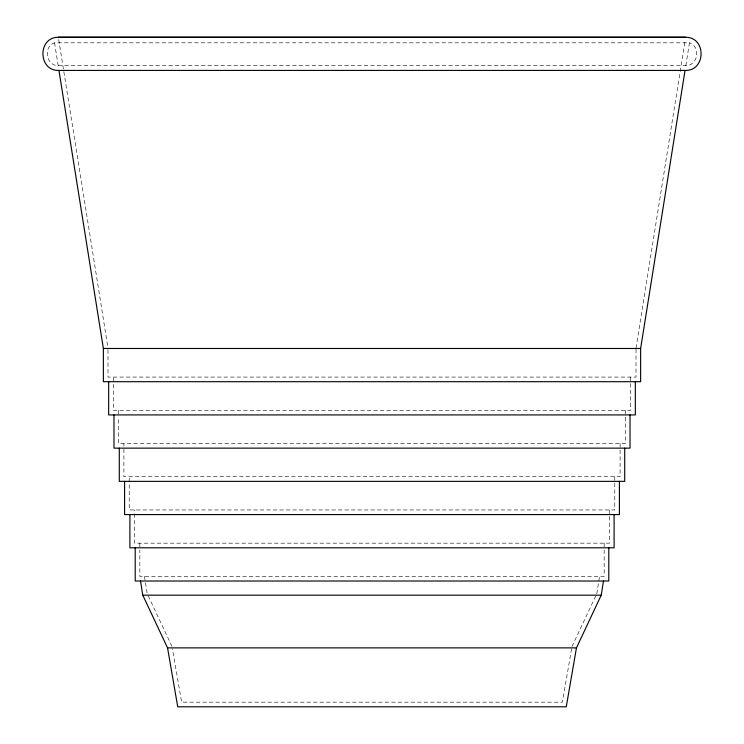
<?xml version="1.0" encoding="UTF-8"?>
<svg xmlns="http://www.w3.org/2000/svg" width="744" height="744" viewBox="0 0 744 744"><rect width="100%" height="100%" fill="white"/><g stroke="black" fill="none" stroke-linecap="round" stroke-linejoin="round"><path stroke-width="0.56" stroke-dasharray="3.72 2.79" d="M596.762 593.796L599.543 576.386M636.008 348.118L685.289 39.562M685.81 65.649L689.456 42.817L54.544 42.817C42.91 46.584 45.97 65.658 58.19 65.649L685.81 65.649C698.03 65.658 701.09 46.584 689.456 42.817M571.606 648.749L562.371 702.169L181.629 702.169L172.394 648.749M571.996 646.471L595.795 595.86M148.205 595.86L172.004 646.471M58.711 39.562L107.992 348.118M144.457 576.386L147.238 593.796M54.544 42.817L58.19 65.649M636.008 349.271L636.008 377.078L107.992 377.078L107.992 349.271M630.698 377.078L630.698 410.288L113.302 410.288L113.302 377.078M625.397 410.288L625.397 416.017M625.397 417.161L625.397 443.508L118.603 443.508L118.603 417.161M620.087 443.508L620.087 476.727L123.913 476.727L123.913 443.508M614.776 476.727L614.776 509.947L129.224 509.947L129.224 476.727M609.476 509.947L609.476 543.167L134.525 543.167L134.525 509.947M604.165 543.167L604.165 548.895M604.165 550.039L604.165 576.386L139.835 576.386L139.835 550.039M139.835 543.167L139.835 548.895M118.603 410.288L118.603 416.017"/><path stroke-width="1.12" d="M140.504 581.018L142.774 595.172L167.549 647.875L177.732 706.8L566.268 706.8L576.451 647.875L601.226 595.172L603.496 581.018M58.953 70.42L103.37 348.48L103.37 381.7L640.631 381.7L640.631 348.48L685.047 70.42C706 71.285 706.623 37.07 685.652 37.284L58.348 37.284C37.377 37.07 38 71.285 58.953 70.42L685.047 70.42M58.348 37.2L685.652 37.2M103.37 348.48L640.631 348.48M142.774 595.172L601.226 595.172M167.549 647.875L576.451 647.875M635.33 381.7L635.33 414.92L108.671 414.92L108.671 381.7M630.019 414.92L630.019 448.139L113.981 448.139L113.981 414.92M624.718 448.139L624.718 481.359L119.282 481.359L119.282 448.139M619.408 481.359L619.408 514.578L124.592 514.578L124.592 481.359M614.107 514.578L614.107 547.798L129.893 547.798L129.893 514.578M608.797 547.798L608.797 581.018L135.203 581.018L135.203 547.798"/></g></svg>
